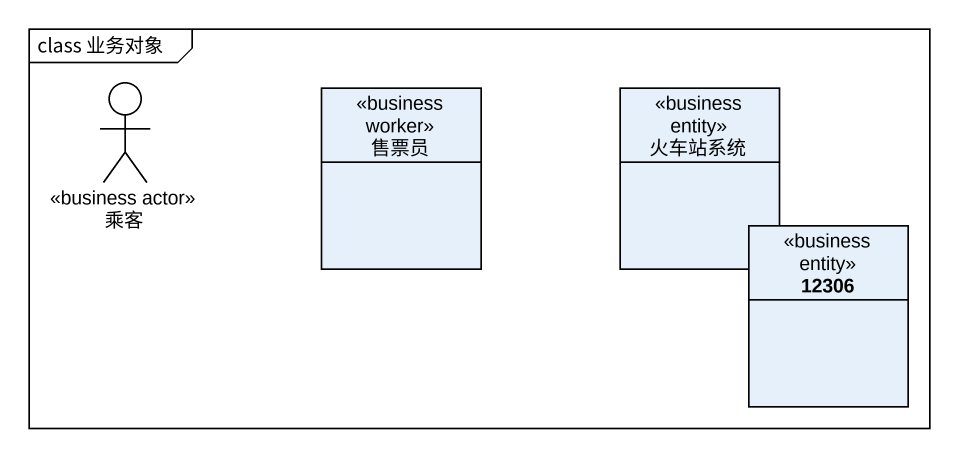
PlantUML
@startuml
mainframe class 业务对象
allowmixing
hide circle
hide empty members
actor 乘客 <<business actor>>
class 售票员 <<business worker>>
class 火车站系统 <<business entity>>
class "12306" as c12306 <<business entity>>
@enduml
